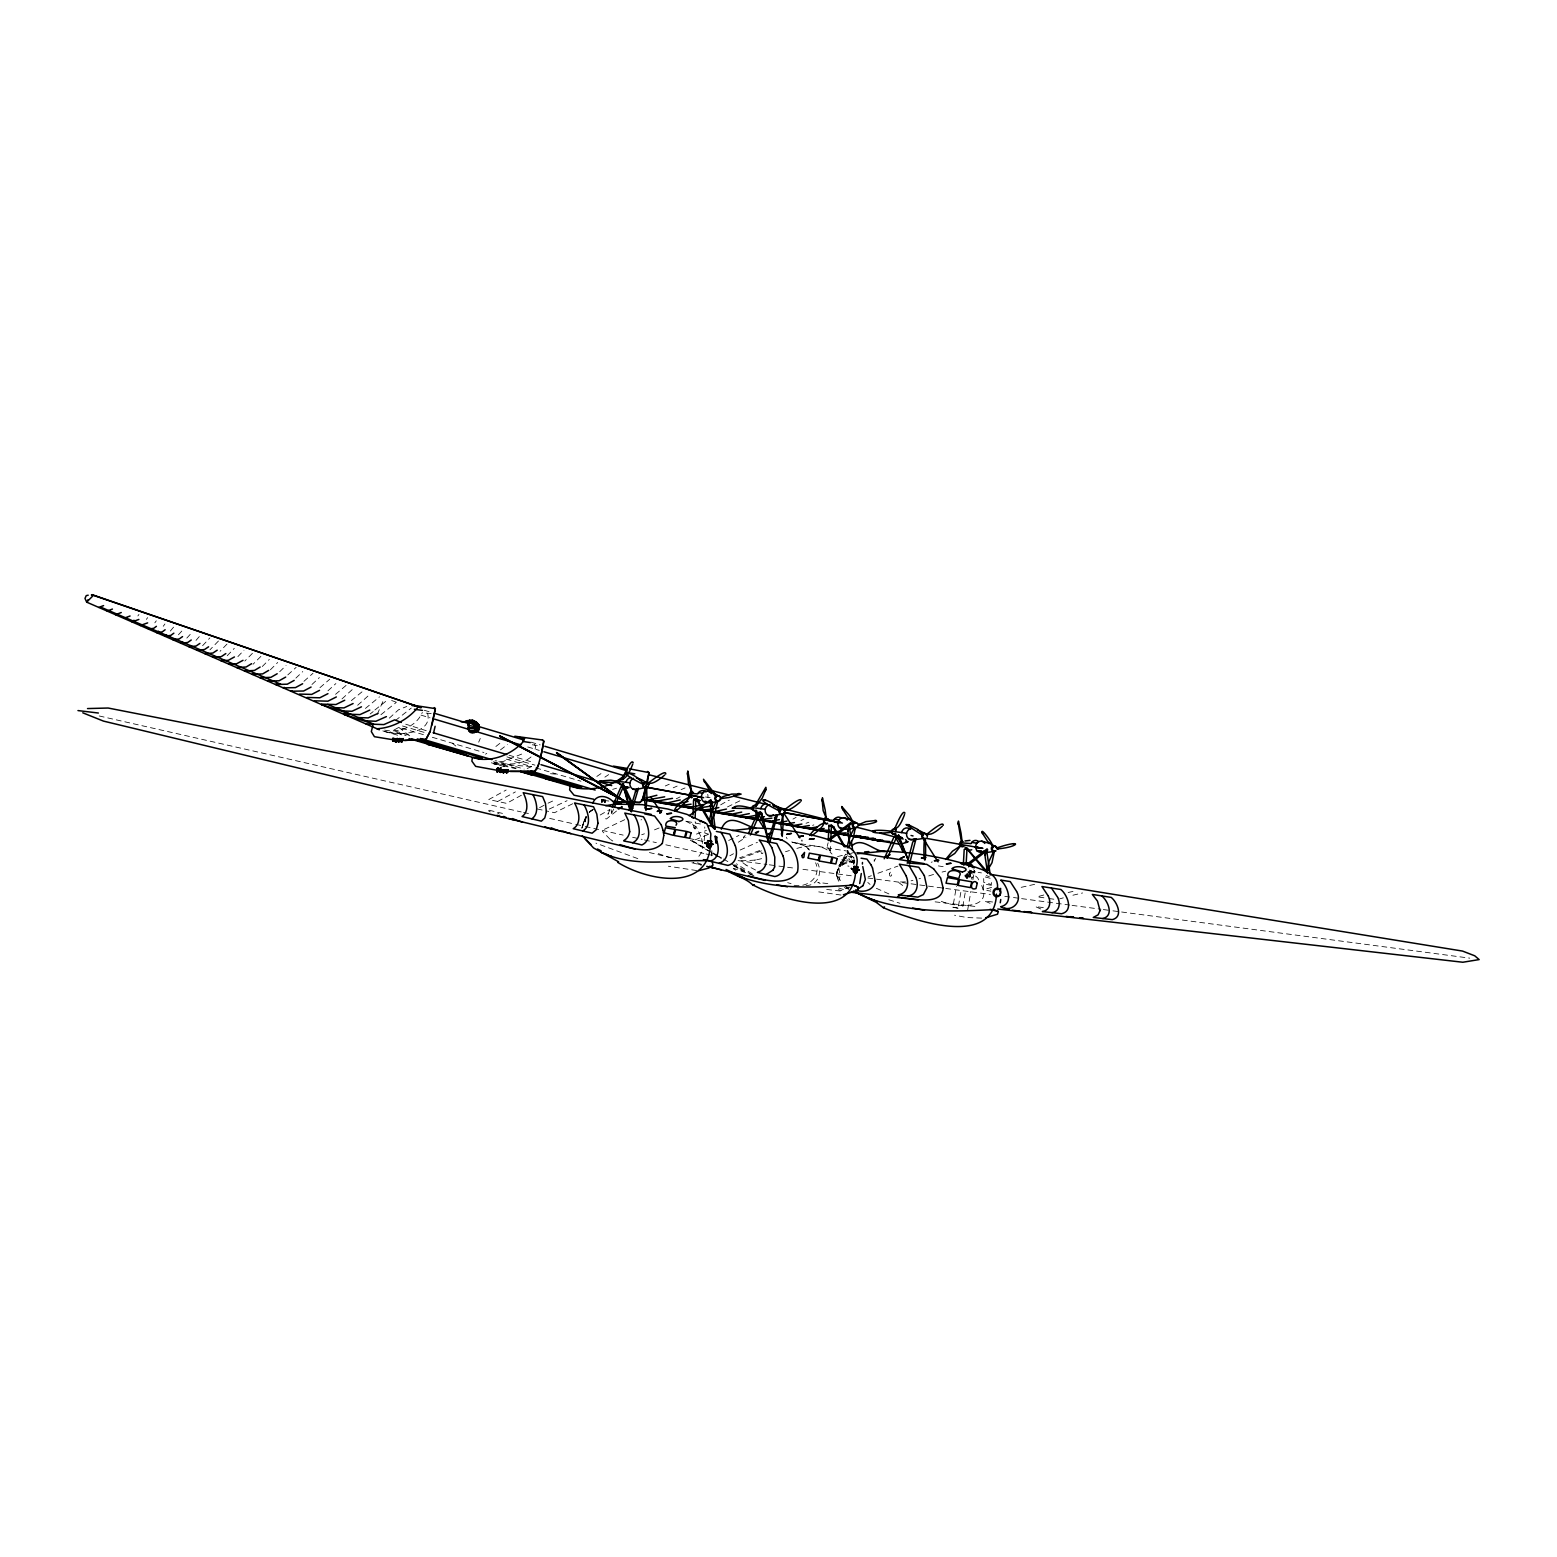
<?xml version="1.0" encoding="UTF-8"?>
<svg xmlns="http://www.w3.org/2000/svg" width="1557" height="1557" viewBox="0 0 1557 1557"><rect width="100%" height="100%" fill="white"/><g stroke="black" fill="none" stroke-linecap="round" stroke-linejoin="round"><path stroke-width="0.75" stroke-dasharray="5 3.75" d="M851.698 859.814L854.404 862.014L851.698 859.814L851.056 854.832M604.894 802.283L605.148 799.87M694.928 828.499C687.727 813.513 697.828 841.247 695.181 821.687M827.915 847.923C833.793 854.17 825.249 849.149 828.168 842.785M830.251 851.484L830.737 844.108M611.045 809.543L611.687 813.182L611.512 809.737M602.287 801.991L602.968 800.006M604.486 801.894L604.894 799.87L604.272 802.108M601.761 800.045L601.566 801.31L602.929 800.259L601.586 801.719L602.929 800.317L608.904 801.038M965.379 875.19C968.084 875.968 963.588 876.435 967.111 875.268C968.804 875.365 972.522 878.109 969.427 872.368C971.432 876.474 969.135 873.808 968.707 873.341A7.649 5.897 -81.2 0 1 968.123 872.348M604.719 802.127L604.894 800.103L604.583 801.427M854.092 864.018L854.365 861.118M853.508 864.31L853.8 861.002L847.008 859.814L846.463 865.731L848.974 866.198M704.153 840.722L704.718 834.688L707.287 835.116M966.586 878.401L967.053 873.788M966.936 878.44L967.656 871.511M535.102 749.131L535.608 746.231L533.35 742.864M837.024 873.458L836.498 875.131L839.204 880.795M601.508 802.03L601.372 799.909C605.498 797.748 605.206 804.093 605.206 800.22M958.08 908.237L952.826 907.186L956.446 886.342M958.47 905.94L961.253 889.864M962.81 906.505L965.651 890.098M967.675 878.382L968.902 871.356M967.675 909.891L970.887 891.363M972.891 879.802L974.507 870.538M711.724 855.863L711.238 852.477M711.821 850.647L712.211 856.545M836.42 874.158L838.951 867.21M838.153 880.153L836.381 874.392M965.068 875.618L969.057 875.793A2.608 1.499 -80.5 0 0 968.843 873.574L967.637 871.686M970.614 873.886L970.517 876.085L969.68 872.134M970.322 871.57L969.777 869.935M971.354 870.694L971.685 870.733M605.342 800.298L605.167 801.972M602.793 801.271L603.201 799.948L602.54 801.68M601.625 799.967L601.43 801.758M875.754 858.374L874.158 861.293L874.392 858.432M855.357 852.983C850.141 850.317 837.724 864.602 843.777 863.512C844.887 852.594 837.043 869.76 836.771 872.64M745.18 835.175L743.643 838.172L743.993 835.272M602.578 800.259C602.092 800.96 602.656 802.322 601.411 799.889L603.221 800.279M603.649 799.831L602.87 801.816M978.691 879.88C977.446 875.248 969.174 873.847 970.283 870.966M582.026 827.993L585.821 816.705M582.474 826.105L584.167 821.162M581.773 828.227L583.836 822.057M583.719 822.446L581.734 828.324M974.41 870.674L974.779 873.049L974.468 870.927M836.362 874.509L841.091 861.702L847.981 850.278M836.751 872.66L839.126 866.646M972.833 876.922L971.218 879.199M377.3 714.254L384.19 698.47M478.68 742.183L480.276 738.446M611.687 813.182L613.75 808.959M586.113 816.822L584.031 821.493L586.249 816.549M585.529 818.145L584.089 821.317L585.627 817.931M384.579 730.116C399.117 733.25 416.283 726.73 422.336 712.425M584.809 821.765L587.223 815.226M838.639 881.243L840.04 876.163L838.659 866.12M602.034 802.186L603.143 800.337M854.053 862.539L843.972 860.359L840.196 866.568L842.765 860.32L846.171 856.914L842.59 860.534M601.839 802.166L602.948 800.376L601.664 802.03M137.872 615.949L138.943 614.451M967.403 877.856C965.418 872.582 968.415 881.223 966.897 875.404M146.358 619.394L147.643 617.642M154.824 622.839L156.303 620.815M163.251 626.264L164.945 623.987M173.547 627.16L170.005 631.441M969.077 877.759C970.167 872.737 970.614 879.997 972.541 876.416M199.277 636.599L194.353 642.321M237.89 656.606L243.962 650.262M262.296 666.513L269.303 659.428M270.373 669.802L277.691 662.484M845.879 857.187L842.493 860.632L846.015 857.051M202.605 645.688L209.884 637.903M279.715 671.69L286.06 665.52M287.811 674.901L296.141 667.369M295.888 678.112L302.759 671.573M178.432 634.769L183.395 629.339M227.244 655.731L234.29 648.354M303.946 681.304L312.976 673.305M845.587 857.44C827.565 880.698 852.574 848.215 842.395 860.729M186.821 638.098L191.92 632.531M311.964 684.477L319.36 677.587M319.964 687.649L329.734 679.241M698.859 856.292L701.74 852.166L702.713 846.132M218.447 641.017L209.961 649.814M327.943 690.821L335.884 683.562M389.308 718.147L398.553 709.778L406.766 706.469M226.972 644.092L220.101 651.274M335.553 694.325L346.413 685.138M341.995 698.918L352.31 689.517M744.227 871.258L731.479 863.843M351.357 700.611L363.015 690.997M357.643 705.263L368.659 695.454M252.429 653.337L244.819 661.044M365.428 708.435L379.519 696.835M260.875 656.392L253.013 664.275M374.906 709.992L387.751 699.755M380.92 714.721L395.965 702.655M395.322 720.58L411.282 708.065M495.885 746.484L501.685 741.949M589.13 812.443L592.03 810.068M370.177 713.962L373.174 711.588M616.494 811.041L606.51 818.943L602.092 818.028M589.461 812.112L592.75 809.562M500.478 749.871L507.446 744.499M589.616 811.976L592.983 809.426M589.928 811.722L593.451 809.115M596.837 776.437L603.143 772.155M531.054 756.936C520.33 766.005 505.908 764.74 493.258 761.801M729.844 855.766L733.483 853.742M604.875 777.157L608.651 774.607M738.368 842.201L745.92 837.218M485.512 754.172L486.796 753.374M720.657 804.872L726.263 801.563M600.185 815.012L609.566 809.601M740.1 850.044L757.461 842.279M423.407 734.651L398.806 727.391L389.114 732.724L397.23 732.977L406.143 735.605M521.653 754.094L502.989 761.548L495.068 760.77M497.715 801.466L515.406 791.91M792.941 819.099L796.094 817.367M543.977 805.319L537.632 808.745M800.921 820.656L803.86 819.079M549.251 809.076L567.059 800.707M849.869 854.793C840.936 846.385 856.545 863.142 847.475 850.589M521.42 795.238L506.57 803.373L488.801 799.539L506.142 790.041M676.205 798.799L680.117 796.892M728.676 840.488L738.933 835.389M548.045 803.178L555.071 799.909M624.727 819.683L602.189 830.348L602.695 831.613M669.257 784.222L665.306 785.974M677.159 786.09L673.208 787.803M849.966 887.12L845.743 888.775M685.041 787.939L681.11 789.613M601.566 800.804L602.929 800.181M659.136 827.974L652.072 830.835M695.298 839.768L709.681 833.832M812.618 825.405L813.844 824.879M527.142 768.516L531.579 766.608L504.838 758.707M739.809 800.862L727.08 807.129M696.407 834.104L706.411 830.406M572.684 803.743L554.526 812.715L545.904 810.827M871.336 875.715L868.183 876.863M761.49 850.842L738.738 859.347M759.68 850.531L739.439 857.907M644.423 833.793L641.698 834.747M806.02 823.283L808.881 822.232M877.914 873.263L897.902 866.101M841.228 865.069L855.241 860.262M841.597 859.97L852.691 856.622M785.487 851.737L789.418 850.531M928.77 875.929L933.889 874.333M991.575 887.393L986.827 888.794L990.777 889.358M612.621 789.38L616.572 788.212M796.873 848.429C808.531 844.848 823.322 844.05 832.022 854.073M1021.197 887.334L1036.047 884.026M837.53 856.584L848.273 853.878M919.039 878.79L920.459 878.401M1043.793 895.003L1037.137 896.832L1044.981 897.941M1059.616 898.876L1063.334 897.844M1072.929 895.217L1082.582 892.959M945.741 871.161L942.063 872.076M761.645 858.666L756.001 859.912M1068.16 892.492L1072.968 891.441M728.131 800.473L729.396 800.162M911.079 880.814L912.947 880.386M910.864 835.155L913.375 835.525M806.039 885.524C817.989 885.68 822.524 872.582 817.678 863.142M754.795 860.126L755.807 859.951M608.047 814.155L609.76 809.893L608.787 810.749A3.678 3.25 -10.6 0 0 608.495 811.216L608.008 814.116M754.775 860.126L740.353 860.904L746.017 865.069M905.434 881.904L897.98 882.002L902.69 885.505M981.65 918.124L966.78 917.521L954.558 915.224M969.155 871.706C968.804 873.555 968.376 872.154 970.069 873.166L969.427 872.368L970.887 875.754L969.894 873.944M794.07 885.271C807.519 888.015 821.843 876.902 815.615 862.773M967.637 871.939L969.972 871.764M531.579 766.608L493.511 763.747L498.006 765.071M696.68 870.558L668.401 866.237M494.231 762.619L518.851 768.808M840.994 895.041L815.751 891.46M550.497 773.712L557.425 774.257M426.209 713.125L431.853 713.593M792.221 842.415L847.417 851.115L849.772 855.124M382.827 730.875C396.724 736.48 435.707 734.593 426.871 711.024M826.67 889.456L843.544 891.383M935.115 901.853L978.477 906.836M532.319 744.81L538.956 745.589M1043.307 907.575L1035.444 906.602L1041.01 909.093M992.607 902.009L984.725 901.036L992.062 904.169M827.799 883.617L817.814 882.391L820.15 883.461M738.057 860.612L766.9 864.485M769.294 864.797L776.515 865.77M778.909 866.101L793.33 868.028M802.945 869.312L853.411 876.066M867.833 878.012L908.685 883.481M911.079 883.812L990.388 894.419M1004.81 896.365L1019.232 898.292M1021.626 898.623L1069.698 905.045M1072.092 905.376L1100.935 909.23M1103.349 909.56L1110.55 910.534M1112.963 910.845L1469.711 958.139M705.574 796.989A203.442 3.309 10 0 0 707.91 797.301L710.109 797.612M680.078 859.055L667.817 856.934L655.205 852.535M1048.893 898.506L1054.77 899.343M853.255 856.973L847.378 856.058L852.983 865.128M938.365 865.906L943.153 866.685M969.486 870.947L981.455 872.893M991.381 885.291L983.615 883.948L983.07 889.748L990.836 891.149M952.826 907.186L957.613 908.023M913.219 836.42L910.767 835.681M974.02 872.231L970.517 871.025M968.941 872.037L974.779 873.049M686.929 821.376L701.234 824.178M791.735 841.909L803.782 845.432L809.368 850.083M965.301 875.521L968.96 876.299M853.956 862.286L847.086 860.904L840.722 866.665L839.787 865.303L840.877 865.711M537.223 808.959L543.724 810.36M689.303 838.464L703.258 841.5M99.22 715.967L521.225 811.937M523.6 812.462L530.703 814.077M549.679 818.398L573.385 823.789M575.759 824.334L582.863 825.95M585.237 826.495L623.17 835.116M632.648 837.277L642.126 839.418M644.501 839.963L656.353 842.668M665.832 844.809L703.783 853.45M706.138 853.976L713.262 855.591M715.636 856.136L722.74 857.751M494.698 763.806L515.951 768.71M489.209 810.263L495.866 811.839M498.065 812.365L502.483 813.396M649.405 852.535L673.033 858.238M691.95 862.773L701.39 865.05A809.484 284.133 -73.5 0 1 693.254 862.383M838.308 889.728L841.889 890.585M601.8 800.181L602.968 800.473M797.165 842.96L804.56 845.568L810.457 850.278M990.174 878.265L983.674 876.552L983.752 882.391L991.459 884.454L991.556 879.666M685.82 821.162L696.232 826.631L701.643 838.328M941.304 901.308C955.706 907.653 994.748 910.125 980.91 883.967M791.053 883.636L787.667 882.663M395.03 731.05L411.184 735.799M498.882 761.665L524.106 769.1M384.462 731.362L400.188 735.974M491.311 762.794L505.441 766.959M426.248 730.7L405.735 724.2M509.003 755.203L534.129 762.638M402.504 725.971L425.703 732.841M506.979 756.877L534.946 765.149M432.301 737.278L483.896 752.518M535.88 767.893L580.956 781.205M708.649 834.182L704.854 833.053L704.737 826.962M424.283 710.264L430.978 712.269M530.995 742.144L540.182 744.908M421.013 715.13L430.004 717.816M527.765 746.951L539.267 750.377M888.794 899.732L899.946 903.274M986.204 875.559L989.337 876.649M637.786 858.627L595.942 843.135M753.86 875.54L733.814 868.358M391.624 700.494L399.682 703.453M888.911 893.913L876.182 888.23M397.23 732.977L403.38 735.507M585.354 821.862L584.595 820.481L585.51 820.87M752.284 875.073L734.69 864.602M752.265 873.886L736.383 863.804M755.515 870.013L746.017 865.069M692.203 840.702L704.932 848.098M713.203 852.983L721.475 857.849M723.557 859.075L729.746 862.734M692.593 841.15L705.01 848.468M707.073 849.674L713.281 853.333M715.344 854.559L721.553 858.218M733.95 865.536L744.304 871.628M690.257 840.177L721.28 858.471M733.347 865.692L744.012 871.901M932.273 861.916L931.203 862.286M497.267 812.812L499.213 814.039M845.237 886.205L848.565 888.307M488.392 810.73L490.299 811.917M733.25 868.611L735.741 870.207M610.616 839.612L612.796 841.014M801.271 840.819L802.283 841.091L801.894 839.904M846.191 886.984L848.974 888.989M609.955 839.145L602.715 831.672M398.806 727.391L410.055 736.15M452.289 743.176L455.812 746.037M870.052 884.434L867.794 882.449M601.508 799.695L602.501 800.59M968.804 876.766L970.731 875.871M969.972 872.251L968.902 872.679M969.914 874.041L970.4 875.053L970.536 873.983M973.65 869.838L975.227 871.764M786.266 837.179L787.122 838.795M840.41 880.561L836.829 874.606M964.834 875.988L967.014 875.812L966.819 873.827M601.489 799.773L602.248 801.115M965.223 874.781L965.593 875.774M965.885 877.506L965.068 875.871M601.45 799.85L601.995 801.544M701.682 838.503L702.596 844.322M605.342 802.108L605.07 800.026L605.089 802.283M854.404 862.014L853.761 857.323L854.248 862.111M701.448 864.33A818.262 289.505 -73.4 0 1 697.497 862.773M641.503 819.488A2.258 0.993 -85.6 0 1 640.997 819.936M707.695 794.323A5.78 5.411 -82.5 0 1 707.91 797.301M848.682 889.164A790.002 322.124 -72.4 0 1 844.244 887.548M843.427 889.514A800.804 323.428 -72.4 0 1 838.775 887.996M762.949 852.866A2.199 1.07 -83.6 0 1 762.152 853.664L761.607 853.508A2.199 1.07 -83.6 0 1 761.139 852.302M889.553 873.73L889.514 874.294A2.16 1.148 -83.8 0 0 890.059 876.027L890.643 876.202A2.16 1.148 -83.8 0 0 891.674 874.937L891.577 872.523A2.16 1.148 -85.1 0 0 890.409 872.056L889.553 873.711M969.291 876.357L970.556 876.221L969.291 876.357"/><path stroke-width="1.5" d="M396.179 738.894L395.984 741.774L397.56 738.602M402.154 740.081C403.146 735.391 397.444 747.049 403.282 738.563M403.107 739.011L401.687 742.047L401.862 738.855M476.111 724.024C464.726 717.874 481.969 723.149 476.111 724.102C463.752 712.444 493.121 732.14 470.642 732.413L468.151 729.182M958.178 824.256L958.431 821.045L961.039 833.151L962.09 841.578L961.039 841.792L961.915 840.43M393.649 738.524L393.649 741.074L394.991 738.952L393.142 741.132L392.967 738.407L393.96 739.439M394.213 740.509C396.218 736.111 391.839 745.9 393.104 738.115M395.439 739.166L395.42 741.619L395.459 739.069L396.84 738.894L395.4 741.638L395.595 738.777M399.818 738.466L398.242 741.949L398.417 738.797M400.402 738.602L398.806 741.794L399.001 738.894M392.909 740.957L392.928 738.582L392.753 740.12M822.154 801.018L822.446 797.768L825.191 810.068L826.261 818.632L825.191 818.826L826.105 817.464M599.737 781.069L610.792 780.193L617.818 781.419L617.623 782.607L618.888 781.38L618.888 782.607L597.966 782.062L601.158 780.816M687.474 774.335L687.785 770.987L691.853 792.377L690.549 791.384M721.572 797.301L721.592 798.313L723.032 796.6L731.712 794.089L741.151 794.109L728.734 797.554L720.521 798.624L720.346 797.398L721.553 798.41M733.911 807.227C739.497 803.334 753.588 809.893 751.116 807.48L752.226 808.667L732.179 808.2L735.274 806.993M398.222 741.638C400.538 736.266 396.393 743.467 399.487 739.517M890.526 832.294L890.526 831.127C864.816 827.896 868.047 835.331 891.597 832.275L890.662 831.535M478.739 724.9L474.379 721.708L478.583 725.387L478.447 728.365L474.632 732.471L470.642 732.413L468.696 730.953L468.015 721.65M498.415 770.696L498.999 768.963L497.715 771.61L497.111 769.275L497.559 771.902L499.038 769.197L496.975 771.493L496.994 769.139L498.551 768.263L497.267 768.341L496.819 771.727L499.116 768.38M500.984 770.793C499.486 773.887 497.481 767.114 508.127 771.26C502.424 769.489 491.331 769.937 501.821 770.501C501.315 772.603 499.447 772.875 500.303 770.209M506.979 769.761L506.94 772.934L508.419 770.209L506.375 772.817L506.414 769.625M504.585 769.975L503.067 772.428L503.145 769.839M498.026 767.951C500.673 769.567 494.815 772.389 497.87 768.126M862.481 862.481L862.383 864.057M693.021 814.953L693.546 800.726L695.084 799.228M874.878 820.481C883.325 822.115 858.179 826.125 859.055 824.685M695.162 817.25L695.843 798.975M828.266 840.41L828.927 826.086L831.496 824.782L830.698 841.773M473.931 727.839C460.327 727.353 476.053 730.778 473.912 726.341L468.462 725.523L469.708 731.012L471.966 732.491L478.349 729.163M477.318 722.915L475.099 721.416L477.357 725.737L475.936 724.063L474.068 727.859L474.71 729.201L477.96 727.547L477.259 729.961L476.208 728.034L474.496 729.24M478.33 728.404L478.349 725.387L478.018 726.457M478.661 725.134L479.167 727.722M986.009 871.803L966.858 848.721M397.502 738.466L396.801 740.801M963.433 862.928L964.192 849.577L966.741 848.448M966.118 864.31L967.053 848.059M392.812 740.821C393.065 735.916 393.454 743.701 394.33 738.485M398.105 741.502L398.222 739.341L398.826 741.113M400.986 741.463L401.103 739.205L401.94 740.626M478.291 728.793L478.661 724.959L477.493 724.18L476.111 724.2L476.228 728.034M496.975 771.493L496.975 769.275L497.17 771.474M499.719 772.116L499.914 770.131M503.067 772.428L503.067 770.19L503.261 772.408M854.501 828.733L854.268 827.312L855.318 827.74L853.314 837.958L848.39 847.787M508.088 770.832C504.721 771.844 508.575 772.486 508.38 770.579M508.361 770.326L507.796 771.727M717.466 802.147C711.491 831.633 703.939 824.685 716.707 800.532L717.466 802.147L716.317 801.719M91.376 594.969L92.7 596.059L86.686 602.15L379.324 729.785M504.76 771.085C505.772 766.647 502.444 777.254 503.709 769.664M506.667 772.233L508.03 770.637L506.687 771.279M498.182 771.143L498.941 769.353M501.763 769.975C496.586 773.362 503.865 771.435 500.4 772.428M501.043 771.922L501.899 769.742L501.296 771.474M500.809 772.233L501.86 770.014L500.186 771.98M502.93 772.272L502.95 770.228M506.083 771.649L506.414 769.917L507.679 770.423L506.336 772.525L506.414 769.937L507.485 771.026M499.641 771.844C500.517 764.215 498.61 777.138 501.354 769.839M907.945 824.49L917.423 829.219L923.34 834.416L922.795 835.486L905.979 824.548L909.23 824.976M715.519 840.177L715.227 836.498M392.753 740.529L392.987 738.758M395.244 741.19L395.575 739.069L396.665 739.517M398.047 741.21C397.911 736.753 398.748 745.628 400.11 739.828M400.928 741.171L401.103 739.361L401.706 741.074M981.825 832.275L987.663 841.461L993.794 846.502L992.957 847.261C994.086 844.653 979.139 824.899 982.506 833.52M1000.664 888.366L1000.373 891.227M996.752 847.748L997.979 848.721L997.959 847.572C1023.825 838.853 1019.057 847.242 996.908 848.935M858.822 824.607L865.926 821.59L876.163 820.461M630.118 809.659L635.548 791.384L637.669 788.582M393.376 739.75L394.914 738.816L393.298 740.276L393.026 738.699M396.568 741.268L397.463 739.341L396.704 741.19M398.047 740.801L399.176 738.602M400.928 740.762L401.103 739.303L401.472 741.404M400.986 740.237L401.103 739.4M496.761 771.046L496.975 769.275L496.741 770.637M502.853 771.961L503.3 769.956L504.41 770.345M506.122 772.058C506.434 768.671 506.55 773.187 506.142 771.124M570.057 786.499L569.628 789.847L574.046 795.218L593.704 799.228M502.872 771.046C502.989 776.69 505.85 767.484 504.526 771.63M861.293 873.535L859.736 883.539M497.072 768.633L496.702 771.493M963.588 865.069L963.919 863.843A2.199 1.966 -81.5 0 1 966.955 863.395M1000.742 899.518L1000.275 902.749M857.596 870.071L857.946 867.054L856.467 866.801M472.355 757.753L471.868 761.139L475.644 766.355L496.644 770.19M779.317 810.029C769.45 797.087 747.418 795.238 780.057 811.275L780.621 810.204L779.376 810.263M711.238 844.4L711.627 841.325L710.011 841.052M857.401 870.791L855.474 873.399C850.978 923.087 778.422 898.564 752.42 884.648C745.589 878.226 735.605 875.89 727.722 871.044M710.868 846.833L711.062 845.12L708.96 847.767L706.683 846.113L706.975 844.419L708.96 847.767L710.868 846.833L708.902 847.767L706.742 846.113M396.334 741.599L396.354 738.621L396.451 741.638M997.181 889.67L997.395 888.191A9.634 4.554 -80.2 0 0 997.512 886.965A11.133 5.255 -80.2 0 0 997.55 885.777L997.512 884.785A3.231 1.538 -80.2 0 0 997.414 884.162C995.993 873.652 984.588 870.558 976.161 867.405C944.262 856.934 910.826 851.465 877.292 850.92M996.48 894.107C994.222 949.478 911.915 919.817 883.344 907.673L876.124 902.282L853.567 891.324M612.193 807.071L620.912 787.083L623.793 786.129M499.622 771.416L499.855 769.995L500.751 771.318M875.131 880.814C874.528 890.117 863.22 893.329 855.63 889.923M502.833 771.552L503.067 770.131L503.592 772.311M922.367 834.027L922.153 834.494M853.489 870.091L853.275 871.764L855.474 873.399L857.226 872.465M853.664 869.37L854.112 866.393L856.545 866.821M707.15 843.68L707.618 840.624L710.07 841.052M696.271 799.286L712.347 826.981L714.78 829.025L713.631 827.623M503.417 771.182L505.13 770.423M508.224 770.248L507.543 772.155M767.562 842.356L776.398 814.661M645.532 789.029L644.501 800.123L645.96 810.496L646.914 796.834L646.622 787.706L645.415 787.745L646.622 788.971M750.999 808.667L751.116 807.48M397.016 740.276L397.366 739.303L395.965 739.828M398.105 740.276L398.261 739.166M401.55 740.373L402.037 738.563L402.913 739.458L401.667 739.809M499.661 770.89L499.855 769.917L500.498 771.766M643.041 783.327C634.03 771.007 608.281 767.076 643.625 784.553L644.209 783.424L642.905 783.502M477.298 729.416L477.493 728.131L475.527 731.381L521.031 744.947M477.551 728.151C477.882 730.272 476.5 729.766 477.746 727.975C479.926 730.914 472.121 734.593 475.839 730.058L469.786 730.895M498.629 768.399L497.5 771.377M842.22 808.472L847.358 816.685L853.333 822.758L849.791 815.868L841.792 806.526L842.921 809.737M853.236 822.816L854.696 822.972L853.8 823.75L853.995 822.038M508.127 771.26L534.538 771.435L538.177 765.752L542.07 751.116L543.821 741.113L542.478 740.003L514.822 736.227M540.688 757.325L543.763 741.093L542.478 740.003M393.473 738.913L393.24 741.113M395.4 739.458L395.42 741.93L396.996 738.466M907.244 863.279L912.733 842.065L916.022 838.736L914.251 841.325M433.605 732.822L435.123 726.282M402.776 740.295L392.403 739.166L404.703 740.412L425.995 739.439L430.16 731.401L435.396 708.63L414.162 705.399M617.74 782.529L617.759 781.497M431.99 725.017L435.337 708.61L434.267 707.579M849.616 827.292L847.845 831.282L849.46 843.057M697.264 800.823L697.127 799.325M957.263 884.648L946.014 883.228L947.279 878.304M958.217 885.116L959.599 879.705L971.782 881.807L970.322 887.587L958.139 885.408M808.083 858.102L818.301 860.223M819.177 860.651L820.597 855.163L831.963 857.109L830.465 863.006L819.099 860.963M674.259 835.175L675.719 829.57L686.209 831.36L684.652 837.374L674.181 835.486M664.158 832.781L673.305 835.331L673.986 832.684M957.38 884.22L958.236 880.873M818.398 859.756L818.807 858.199M958.333 880.503L958.587 879.51L947.473 877.564M808.161 857.771L809.368 853.158L819.663 854.968L818.924 857.771M909.697 863.162L916.022 838.736M675.31 827.701L665.909 826.164C664.197 817.931 680.039 820.052 676.03 825.229M497.617 770.987L498.454 768.847M497.442 769.683L498.843 769.567M501.607 770.345L500.303 770.462M504.565 769.761L504.196 770.949M664.255 832.45L665.481 827.76L674.862 829.394L674.103 832.255M400.227 739.05L399.624 740.821M904.967 813.124C903.079 808.57 896.384 824.938 894.886 828.324C899.712 829.278 904.889 813.455 904.539 814.447M959.384 876.474L958.801 878.673L947.863 876.046C946.247 867.385 963.491 870.344 959.676 875.521M765.557 790.586L765.83 787.297L755.106 805.67M478.933 726.457L477.318 725.698L475.878 729.961M638.642 788.504L635.509 791.832M769.703 842.532L777.157 815.907M633.212 762.735C631.5 757.734 623.968 775.191 622.469 778.519C627.471 779.59 633.096 762.988 632.745 764.098M393.843 740.918L394.914 738.602M402.543 739.108L401.57 741.482M507.874 770.073C507.465 774.646 505.383 768.399 507.251 771.552M631.617 811.1L638.506 788.27M774.646 866.899L774.783 857.051L771.824 847.65M966.313 863.804L968.551 864.466A3.25 2.472 58.7 0 1 972.444 865.595L972.638 867.483M372.94 725.037L371.325 731.595L374.42 736.695L392.714 739.692M394.155 738.855L393.726 740.003M430.16 731.401L425.917 739.419L404.703 740.412M715.792 795.588L717.135 796.094L716.22 796.873L708.474 788.387L703.472 779.24L716.064 795.51M797.456 872.037C800.57 857.498 790.392 837.569 773.44 839.048M498.688 769.45L497.598 769.08M500.147 771.571L501.802 769.995M895.158 834.747L895.275 833.384M538.897 763.611L537.301 768.049M766.005 789.224L762.268 798.099L756.06 806.254M993.969 852.263L993.385 850.784L994.398 851.192L992.004 862.695L986.904 871.375L988.89 861.585L993.366 852.107M709.252 846.113L713.009 844.166L709.486 844.614L704.757 842.726L709.252 846.113L707.695 840.644M477.318 725.698L470.156 722.798L469.474 720.249L472.433 721.455M774.627 866.938L773.07 870.071M476.208 724.297L477.357 724.258L476.792 725.543M394.914 738.855L394.291 740.139C396.179 736.714 391.255 744.246 394.777 739.283M855.727 871.764L859.211 869.838L855.98 870.285L851.309 868.456L855.727 871.764L854.19 866.393M964.659 864.699L967.131 862.87L968.571 863.882L967.442 863.999L987.157 848.818M884.201 858.783L894.029 836.81L897.357 835.545L887.198 858.316M503.709 771.922L504.916 770.209M504.273 772.058L504.877 770.676L503.631 772.564M614.47 806.857L623.773 785.74M500.614 768.126L499.992 769.508L500.439 768.224M748.43 833.657L757.578 813.046L759.777 811.937M750.338 835.039L760.595 811.917M848.76 827.351L847.845 831.282M623.131 787.725L622.722 784.008L629.923 810.38L631.422 811.664L629.904 809.854M475.994 729.902L476.578 728.559L477.123 729.883M797.456 872.056C786.869 887.373 763.183 879.51 748.411 875.91M997.998 847.67L997.979 848.721M902.126 849.927C907.4 855.124 896.949 833.929 894.341 833.988M402.27 741.249L402.952 739.847L401.472 740.937M504.04 772.389L504.838 770.734L503.806 772.564M507.31 772.486L508.088 770.851M497.929 771.455L498.707 769.781L497.715 771.63M755.067 810.418L756.585 810.827L755.612 811.45C755.145 815.557 768.963 837.004 763.455 823.575M475.741 727.586L474.204 727.917L475.917 727.469L474.71 729.201L474.223 727.898L476.189 726.146M779.064 810.594L779.629 809.601M402.037 741.58L402.913 739.906L401.492 741.346M642.593 783.833L643.177 782.821M894.925 828.285L895.314 829.881L894.827 828.266L895.82 828.811M907.945 861.585L909.813 863.746L898 835.798M621.885 779.532L623.578 779.084L622.625 778.558M479.225 726.438L478.486 729.182L479.108 727.878M500.575 772.428L501.588 770.618M500.069 769.43L501.082 767.64M992.899 845.899L992.782 846.035A2.666 2.394 -82.2 0 0 991.731 849.966A2.666 2.394 -82.2 0 0 995.157 850.764M898.642 837.335L898.642 834.669M88.048 599.737L86.686 602.15L84.993 598.433L86.219 595.63L88.204 595.202M401.823 741.774L402.893 739.925L401.667 741.774M393.629 741.113L394.7 739.283M397.191 739.964C394.018 744.694 399.39 737.882 395.867 740.431M988.325 870.071L989.045 868.825M849.032 846.872L849.772 845.607M711.257 820.539L712.016 819.254M978.75 841.656A5.566 5.002 -82.2 0 0 971.685 842.434L970.965 843.66A190.188 24.114 22.7 0 0 960.611 843.038M841.695 818.437A5.664 5.177 -82.2 0 0 834.377 819.196L833.637 820.461A191.2 22.129 23.2 0 0 824.626 820.072A2.627 2.413 -82.2 0 0 827.604 823.634M706.119 791.89A5.78 5.411 -82.5 0 0 698.49 792.649L697.711 793.934A194.43 20.436 23.6 0 0 690.043 793.836M471.927 732.432C483.39 726.321 465.524 733.989 474.729 732.413M689.459 797.69C666.085 824.626 673.344 803.159 690.238 796.912L688.719 796.834M855.98 870.285L858.024 867.074M497.539 771.63L498.688 769.839L497.345 770.267M862.967 885.661L865.361 879.51L862.792 866.607M623.754 785.468L622.528 785.487L622.878 783.794L621.866 784.417L622.975 786.966M709.486 844.614L711.705 841.344M721.339 829.239C728.579 811.041 744.48 826.066 756.196 828.46M662.289 843.446C651.527 854.384 632.823 848.876 620.056 844.595M662.348 843.369L663.807 835.506M809.582 835.428C822.213 818.846 832.139 820.636 811.664 835.837M475.138 728.773L475.917 727.644M950.86 863.298L946.267 863.901L950.879 863.279M767.776 839.924L761.237 814.214M395.867 741.657L397.132 739.945M398.689 741.677L399.974 739.945M592.672 803.276C596.448 793.739 606.86 795.335 612.971 801.524M477.863 726.068L478.544 724.959M477.182 722.798L472.16 720.171L465.932 720.833M476.714 730.953L477.707 729.708L475.761 731.44M618.187 808.862L622.236 806.837L619.044 808.842M968.863 863.707L966.391 863.687M897.455 835.7L893.913 837.043M777.332 815.07L774.393 817.989M773.031 870.11L766.141 874.489M395.809 741.366L397.132 739.906L395.789 740.957M398.631 741.385L399.954 739.906L398.689 740.431M992.724 846.093L992.782 846.035A2.666 2.394 -82.2 0 1 996.091 847.67M712.989 826.728L710.362 805.942L712.036 802.205L710.751 800.804M943.289 825.268C943.561 820.442 930.366 831.457 927.466 833.754C931.689 836.79 942.666 825.716 942.335 826.222M801.291 800.94C801.894 795.899 787.764 807.324 784.923 809.523C788.796 812.773 801.018 801.193 800.279 801.913M665.754 774.004C666.454 768.866 651.682 780.524 648.724 782.762C652.733 786.051 665.462 774.277 664.703 774.997M862.948 885.68L857.498 889.358M556.744 752.537L619.647 798.605L632.609 805.786M556.53 752.732L620.211 798.469L499.816 736.422M103.579 605.595L98.811 607.444M625.661 774.277C613.01 786.304 594.443 790.781 577.433 788.153L578.27 787.667M661.083 812.423L659.701 812.851L661.083 812.423L650.923 797.048M895.45 834.708L895.645 837.141M112.435 609.059L107.18 611.084M536.893 769.1L534.46 771.416L510.346 771.455M121.251 612.524L115.51 614.723M959.443 846.191L959.91 845.062L960.572 845.957L954.752 853.45L945.644 859.445L952.495 851.192L959.56 846.502M130.068 615.988L123.801 618.343M823.264 822.991L824.023 822.154L823.848 823.75M138.865 619.433L132.053 621.944L133.999 620.25M477.707 725.893L477.493 724.18L476.812 725.757L476.267 724.764M147.643 622.878L140.286 625.525M156.401 626.323L153.754 628.308L148.499 629.106M984.919 855.085L986.807 851.523L984.861 854.754L987.605 873.419M165.139 629.748L162.278 631.87L156.654 632.667L158.503 631.188M398.611 740.957L399.954 739.847M851.971 845.782C862.52 835.953 874.119 852.185 885.505 851.601M173.859 633.174L170.764 635.412L164.789 636.21L166.599 634.808M182.558 636.599L179.23 638.954L172.905 639.752M497.286 770.793L498.649 769.703M506.628 771.805L508.03 770.715M191.258 640.005L187.677 642.496L180.982 643.275L182.694 641.99M969.661 863.96L987.78 849.908M503.086 770.228L503.475 772.214M199.919 643.411L196.104 646.019L189.02 646.778L190.694 645.552M828.441 839.495L850.959 822.427M829.102 840.605L851.621 823.517M208.58 646.797L204.512 649.541L197.038 650.281M689.167 815.732L710.907 799.636M479.245 758.512L478.524 759.038C494.756 761.023 511.455 754.094 522.646 742.358L523.814 738.329L519.571 737.454M217.221 650.184L212.881 653.045L205.018 653.765L206.594 652.655M225.823 653.57L222.067 656.12A82.949 13.896 -73.1 0 1 219.07 656.684L212.978 657.229L214.496 656.178M695.726 799.422L693.546 800.726M531.832 818.787C539.481 813.786 536.737 801.563 532.942 794.654M234.426 656.957L228.334 660.324L220.899 660.693L222.379 659.701M883.344 907.673L884.493 906.894M243.028 660.324L236.547 663.807L228.801 664.138L230.222 663.204M927.544 833.676L927.155 835.35L927.427 833.676L928.108 834.708M753.082 885.446L754.269 884.668M251.592 663.691L246.181 666.98L236.664 667.564M803.178 836.012L798.605 836.673L803.217 835.992M785.273 809.815L784.008 810.088L784.592 811.139L785.176 809.971M260.136 667.038L254.453 670.444L244.507 670.989L245.811 670.172M582.318 835.798L593.548 847.962L618.596 861.8M770.345 833.715C773.148 830.737 763.027 836.946 769.859 834.007M648.782 782.684L648.354 784.417C650.554 782.937 648.004 782.684 649.386 783.774M268.68 670.386L262.705 673.889L252.312 674.395L253.557 673.617M472.16 720.171L472.433 721.319C469.591 726.632 469.163 716.512 470.117 722.759L468.754 725.406M476.033 724.375L475.021 725.017L476.189 725.971M629.807 809.115L628.717 810.263L629.787 810.088M947.435 858.958L948.583 858.238M277.185 673.733L270.918 677.334L260.097 677.782L261.284 677.061M622.43 785.468L623.442 784.845M285.69 677.081L279.131 680.759L267.843 681.168L268.972 680.506M676.049 810.321L677.276 809.562M756.877 832.703C751.058 834.435 763.222 828.927 756.468 832.917M294.176 680.409L287.305 684.185L275.57 684.535L276.621 683.912M631.344 809.29L632.92 808.18L631.247 808.414M887.724 855.513L886.458 856.837L889.806 854.754M302.642 683.737L295.48 687.61L283.257 687.883L284.25 687.318M474.184 727.703L475.741 726.788L474.788 724.803M311.089 687.046L303.615 691.016L290.925 691.23L291.84 690.724M319.535 690.354L311.731 694.403L299.411 694.091M327.943 693.663L319.827 697.789L306.943 697.458M711.432 860.71C718.906 857.79 719.1 848.604 717.213 842.065M336.351 696.952L327.904 701.175L314.456 700.806M691.561 791.17L688.544 784.222L687.435 772.875M344.739 700.241L335.962 704.543L321.929 704.153M353.108 703.53L344 707.91L335.397 707.695M361.458 706.82L352.018 711.257L343.085 711.004M623.462 786.382L620.873 787.355M369.788 710.089L359.998 714.605L344.194 714.079M908.12 841.617L905.395 841.967M378.098 713.359L368.153 717.894L358.421 717.582M500.206 771.046L501.529 770.404M386.408 716.609L375.918 721.261L366.051 720.852M961.214 840.605L958.139 822.855M582.707 830.951C592.03 825.735 588.274 812.229 584.07 804.911M366.051 723.986L383.859 724.589L394.7 719.859L401.317 722.467M830.29 825.677L828.927 826.222M461.086 721.806L467.625 721.514L468.599 725.873M632.609 842.785C643.372 837.763 638.934 822.544 634.108 814.934M888.249 855.26L889.787 854.754M476.092 731.537L470.642 732.413M822.115 799.597L823.166 810.691L825.988 817.444L825.015 817.659M859.211 869.838L856.039 871.064L851.368 868.456M719.081 863.318C732.471 858.744 727.002 840.546 720.833 832.333M713.009 844.166L709.525 845.393L704.815 842.746M474.496 721.884L478.661 725.134M478.583 725.465L479.284 726.302L477.279 722.896M758.045 813.241L759.038 812.949M478.038 726.652L479.284 726.282M908.101 895.995C917.326 894.808 918.922 884.376 915.788 877.311M732.432 830.504L754.639 828.129M656.879 795.257L645.98 798.04M664.703 796.814L647.809 799.87M672.488 798.352L655.945 801.31M680.253 799.909L667.914 802.828L641.737 799.461M688.019 801.446L675.933 804.249L654.427 801.894L655.458 801.641M703.453 804.502L694.733 806.565M711.14 806.039L696.427 808.433M646.992 800.22L644.676 799.831M714.605 808.608L718.809 807.558M726.457 809.076L715.733 811.372M663.885 803.062L662.757 803.334L676.847 804.794M734.087 810.594L723.655 812.793L717.641 812.014M857.343 853.761L883.773 851.231M1051.929 912.655C1059.5 911.721 1060.667 903.157 1057.748 897.533M672.332 804.482L671.067 804.774L692.612 807.013M741.696 812.112L731.556 814.194L714.663 812.209M749.287 813.61L739.439 815.615L720.813 813.435M693.897 808.745L679.377 806.215L680.779 805.903M756.858 815.128L747.302 817.016L729.085 814.875L731.265 814.389M689.206 807.305L687.688 807.674L704.484 809.854L712.619 809.017M712.542 811.995L695.979 809.115L697.633 808.725M761.12 817.386L764.409 816.627M1102.784 918.552C1114.403 915.788 1107.942 900.841 1101.753 895.917M771.941 818.126L760.497 819.722M87.523 708.571L108.134 708.026L651.215 814.369M779.454 819.605L770.832 821.22L764.584 820.403M786.947 821.103L780.154 822.466A76.682 29.544 -72.7 0 1 774.257 822.038M985.717 917.774L997.57 914.173L998.232 911.468L994.164 909.658M794.44 822.583L786.421 824.003L770.326 822.038L773.226 821.454M801.894 824.062L794.206 825.405L778.558 823.478L781.595 822.855M691.113 804.171L680.273 805.592M739.672 815.81L737.356 816.296L756.449 818.281M809.329 825.541L801.972 826.786L786.772 824.899M816.744 827.02L809.718 828.168L794.985 826.319M748.061 817.211L745.608 817.736L758.142 819.196M924.8 839.768L925.539 838.503L924.43 838.542C922.523 860.457 926.512 872.835 925.403 839.69L925.403 839.69M756.449 818.632L753.841 819.177L759.68 819.78M824.14 828.48L817.444 829.57M838.873 831.419L830.348 831.983M846.21 832.878L835.934 833.443L840.06 832.703M782.762 815.576L781.77 814.389L782.723 815.615L780.913 824.918L782.237 836.557L783.152 823.244L782.801 815.576L781.789 815.615M860.846 835.778L854.229 836.206M868.125 837.218L852.282 836.284L856.739 835.506M901.542 843.855L907.556 842.142L905.571 839.573M875.404 838.659L860.437 837.705L865.05 836.907M815.031 828.48L811.392 829.18L816.16 829.706M882.644 840.099L868.592 839.126L873.38 838.289M889.884 841.539L876.727 840.546L880.036 839.982M823.381 829.881L819.585 830.601L827.974 831.672M858.861 824.042L859.016 825.249L857.751 824.237A2.666 2.433 -82.2 0 0 857.226 823.186M848.409 834.104L844.108 834.863L850.005 835.622L818.009 829.959L829.725 830.329M873.964 830.932L875.287 830.698M698.723 870.674L708.727 868.086L713.009 865.089L712.211 862.014L707.17 859.989M376.989 728.754C392.52 727.859 407.525 719.743 417.393 707.987L417.159 706.294L412.099 705.593M605.692 805.65L614.353 804.229M967.792 863.629L966.099 863.201M965.009 840.975L970.011 840.371M393.473 739.166L394.661 739.011M843.388 894.75L858.257 890.137L858.218 887.256L855.649 885.991M503.514 770.598L504.779 770.462M506.784 770.696L508.049 770.559M911.39 863.24L926.824 864.349L933.636 868.864M619.199 768.01L627.101 769.236M864.602 851.913L868.825 851.582M571.477 786.402L581.578 787.297L546.079 778.928L551.703 778.5L520.486 771.396L578.095 788.348M967.539 863.707L968.941 863.843L968.668 866.821M977.173 847.203L976.005 847.28L977.076 847.728M784.631 812.754L835.914 821.785M644.617 813.863L654.602 816.043L661.161 824.704M644.189 786.927L698.898 796.736M1013.354 843.991L1014.58 843.972M615.365 804.191L620.503 804.132M738.193 793.603L739.536 793.603M469.202 721.163L471.849 721.163M615.307 804.093L642.263 804.658L667.797 809.017L686.968 814.369L706.839 823.789L710.751 833.423A3.367 1.226 -80 0 1 710.809 834.065L710.79 835.097A11.6 4.204 -80.1 0 1 710.693 836.343A10.043 3.659 -80.1 0 1 710.556 837.588C713.398 892.764 649.814 882.196 617.72 862.364M748.761 827.954C781.03 827.974 813.571 833.073 843.641 844.984C850.297 847.066 856.467 851.971 857.09 859.328A3.289 1.382 -80.1 0 1 857.167 859.97L857.167 860.963A11.366 4.749 -80.1 0 1 857.109 862.189A9.848 4.126 -80.1 0 1 856.992 863.415L855.416 873.38L853.547 870.11M993.522 909.541C951.463 912.052 908.84 912.577 868.339 898.175L877.292 901.678L853.139 891.363M848.234 835.058L831.574 832.45M419.65 707.579L421.324 707.676M850.005 885.038L852.788 885.193M703.375 859.659L706.411 859.853M473.309 757.5L482.359 758.064L417.276 738.894M852.983 885.213C814.194 887.471 774.685 890.156 737.376 875.715L746.776 879.335M990.038 909.327L998.232 911.468M529.711 772.097L534.343 772.467M546.079 778.928L553.007 779.473M478.096 727.489L479.225 727.839M967.306 863.376L966.138 863.571M679.377 806.215L693.196 807.674M695.979 809.115L712.522 811.275M704.27 810.555L712.892 811.431L704.737 809.99M763.962 820.811L772.544 821.824M698.49 792.649L702.674 793.194M803.178 827.76L814.389 829.141M520.719 738.115L524.631 738.563M851.776 891.733L857.712 892.414M1012.303 910.222L1020.088 911.117M1023.981 911.565L1031.766 912.46L1028.476 911.721M1066.02 916.392L1073.766 917.287L1070.574 916.586M1079.565 917.949L1083.438 918.396L1080.286 917.715M850.764 892.219L918.241 899.927M997.765 909.035L1462.84 962.245L1479.15 959.579L1474.751 955.803L1462.529 951.074L991.03 874.45M834.377 819.196L839.067 819.858M77.967 710.576L98.383 713.028M971.685 842.434L976.881 843.174M652.247 800.434L647.342 799.909L655.575 801.349M619.297 781.595A196.007 3.056 9.9 0 1 626.031 782.315L629.943 782.821M647.478 771.474L648.958 772.622L647.44 782.509L642.36 800.24L639.752 802.478L612.913 801.583L639.81 802.497L642.379 800.24L648.997 772.622L629.534 768.827M414.396 709.272L422.492 710.401M752.732 807.694A192.231 2.764 9.9 0 1 760.789 808.706L765.188 809.309M898.681 844.089L852.282 836.284M822.252 818.904L829.064 819.858M892.2 831.341A190.655 2.783 9.9 0 1 901.659 832.586L906.602 833.287M901.542 897.533C911.857 898.447 941.557 906.33 943.172 888.191M861.079 858.199L866.938 859.133L871.025 864.836M523.424 741.521L530.256 742.592M856.992 852.672L924.021 863.571M613.419 766.122L627.588 768.496M628.541 772.759L634.808 773.829M641.562 799.636L677.314 805.864M714.624 812.345L760.03 820.247M764.156 820.967L850.239 835.934M716.96 812.151L759.602 819.644M766.219 820.792L816.004 829.609M851.99 835.973L881.846 841.267M926.571 838.425L982.895 848.331M842.415 823.069L784.008 812.443A2.725 2.53 -82.3 0 1 783.872 812.949M645.24 786.908L703.686 797.69M912.636 908.042L924.508 910.261M776.729 884.765L787.433 886.809M708.377 825.58L782.217 840.04M716.356 831.438L729.766 834.124L735.274 845.665M323.973 705.068L321.306 704.465L350.773 714.293M345.44 714.644L343.786 714.274L373.641 724.122L327.671 704.387M431.464 745.18L427.338 744.265L468.19 756.001C449.817 748.255 430.705 743.974 411.573 738.855M616.28 803.198L621.885 804.444M712.366 861.722L727.975 865.42C736.772 863.298 737.707 852.944 735.313 845.782M474.145 726.321L475.975 726.749M635.217 849.129L103.482 721.105L82.774 712.814M706.722 866.334L765.207 880.425M840.644 822.291L836.732 822.524L840.663 822.291M897.572 896.579L899.79 897.124M709.836 867.054L713.009 867.852M721.358 869.857L718.127 869.04A827.059 294.876 -73.3 0 1 709.583 866.295M648.763 774.705L728.871 794.946M733.581 796.133L764.215 803.879M773.634 806.254L827.818 819.936M856.097 827.078L874.937 831.847M879.666 833.034L903.216 838.989M562.019 831.496L559.78 830.932A666.435 201.34 -75.4 0 1 551.1 827.74M571.03 833.657L568.753 833.092A675.174 206.127 -75.3 0 1 562.719 831.049M552.969 829.317L550.769 828.752A657.696 196.591 -75.6 0 1 545.008 826.806M522.49 821.979L520.466 821.473A628.561 181.079 -75.9 0 1 512.642 818.554M513.265 819.76L511.28 819.254A619.803 176.505 -76 0 1 508.652 818.418M503.981 817.522L502.055 817.036A611.045 171.99 -76.1 0 1 497.014 815.284M709.058 802.419L713.009 802.828L711.335 801.174M843.388 828.577L840.099 827.545M420.409 738.524L491.954 759.621M530.976 771.124L595.183 790.041M527.745 771.435L581.578 787.297M409.024 738.582L479.42 759.31M520.544 771.688L531.813 775.016L530.781 774.413M433.138 732.744L506.687 754.522M540.98 764.682L611.687 785.604M435.435 713.593L468.891 723.596M479.478 726.749L524.222 740.12M544.794 746.27L627.588 771.026M434.481 719.139L468.676 729.338L468.54 726.963L468.287 728.676M543.88 751.759L624.454 775.775M418.599 706.859L420.546 707.442L92.778 595.124M853.859 828.46L854.89 828.888C853.742 826.923 847.222 842.259 847.319 847.787M963.88 863.979L960.688 863.395M976.687 850.745L981.416 850.823M709.836 860.846C673.772 859.153 636.132 868.631 601.274 852.36L608.495 855.085M853.372 885.252L858.218 887.256M855.786 886.03L854.034 885.446M704.971 801.115L706.333 801.583M401.823 739.186L402.893 739.536M91.98 594.618L417.062 706.333M396.14 739.225L397.191 739.575M498.298 769.43L497.208 769.041L498.104 770.014M401.317 739.108L402.368 739.478M469.63 720.424L472.394 721.436M700.378 820.87L705.438 822.816M627.393 772.934L628.775 773.44M764.584 800.026L765.927 800.532M609.877 855.61L611.181 856.097M965.243 848.156L967.442 848.974M697.555 796.795L698.801 797.281M627.062 786.772L629.184 787.608M834.649 821.862L835.817 822.33M964.892 864.427L960.455 863.181L968.726 865.322M828.752 825.171L830.698 825.95M759.738 813.104L761.957 814A5.002 4.632 -82.3 0 1 758.59 812.89L756.78 812.112A4.379 4.068 -82.3 0 0 758.687 813.065M744.596 878.129L726.068 869.487M968.182 865.069L974.254 867.852M969.408 865.595L970.634 866.12M755.573 804.599L756.624 805.203M100.582 607.074L280.785 684.263M470.117 722.954L474.749 724.959L473.97 726.204M625.972 787.025L627.958 787.9A5.119 4.846 -82.6 0 1 624.415 786.752L622.878 786.013A4.496 4.243 -82.6 0 0 624.863 786.986M693.663 798.916L695.356 799.675M597.421 849.032L601.099 850.803M499.972 735.916L620.192 798.449M499.758 736.13L619.958 798.683L556.589 753.024M691.853 817.25L693.39 818.184M619.842 798.06L632.551 805.456M619.589 798.293L632.376 806.02M477.065 728.442L477.123 729.435M933.655 868.884L940.564 877.856M767.309 838.289L768.224 839.301M699.755 820.87L700.747 821.687M967.247 850.103L965.204 847.261M590.94 844.497L585.257 838.97M399.293 740.12L398.417 739.225L399.059 740.665M1051.423 888.035L1057.612 897.221M966.663 848.078L987.313 871.959M909.093 865.731L915.711 877.058M630.293 801.096L632.492 803.295L624.941 787.355M768.049 841.792L771.805 847.592M763.144 826.65L763.923 827.74M631.13 802.205L623.481 788.445M902.865 850.998L895.878 837.861M784.203 813.786L799.811 837.88M923.029 838.211L938.054 861.877M696.874 798.683L714.605 829.083M758.726 814.525L763.144 822.913M833.618 826.689L845.159 847.008M832.859 826.903L844.069 846.619M704.056 781.166L704.776 782.47M785 809.445L785.565 810.496M503.242 770.112L503.962 771.474M497.15 769.197L497.87 770.54M661.258 824.86L663.048 830.27M396.237 740.645L395.556 739.303L396.003 741.093M924.274 875.521L918.786 867.249L899.382 864.213L906.038 875.676M871.064 864.913L872.523 867.969M1048.172 895.878L1041.944 886.536L1060.901 889.514C1067.46 895.022 1073.921 910.903 1061.504 913.764L1042.353 911.546C1050.041 910.611 1051.247 901.892 1048.309 896.17M1016.585 891.383L1010.24 881.573L1000.684 880.075C1007.671 886.244 1014.21 903.838 1000.664 906.719C1011.563 913.103 1022.774 901.775 1016.702 891.655M715.188 836.012L717.135 841.792M940.662 878.051L943.153 888.074M898.837 835.622L909.638 863.746M924.352 875.657L926.979 887.607L923.379 894.594L917.89 897.124L898.292 894.866C907.459 893.66 909.483 883.053 906.096 875.91M872.543 868.047L875.131 880.775M782.996 855.825L776.787 843.563L759.271 840.04C766.258 848.779 771.863 867.911 757.403 872.407L774.861 876.552C784.417 874.684 785.779 863.629 783.015 855.922M622.722 784.008L631.208 811.645M506.998 772L506.473 770.267L506.531 772.506M710.362 805.942L711.783 801.641L715.227 828.927M761.529 812.598L768.633 840.722M477.454 726.594L477.824 728.209M663.438 832.431L663.788 835.292M663.418 832.275L663.107 830.484M986.807 851.523L990.271 874.995M395.77 741.424L395.497 739.419L395.575 741.619M849.402 826.689L850.706 836.148M851.348 840.858L852.633 850.317M645.085 807.227L645.279 808.706M781.439 833.384L781.633 834.844M924.118 857.226L924.274 858.647M622.644 784.164A2.686 2.53 -82.6 0 1 619.414 783.891A2.686 2.53 -82.6 0 1 619.161 780.446A2.686 2.53 -82.6 0 1 622.313 779.551A2.725 2.569 -82.6 0 0 619.433 781.147A2.725 2.569 -82.6 0 0 620.523 784.436A2.725 2.569 -82.6 0 0 623.793 783.813M720.229 796.834A2.725 2.53 -82.5 0 1 718.536 801.096A2.725 2.53 -82.5 0 1 715.675 797.729A2.725 2.53 -82.5 0 1 719.782 796.328M691.833 797.515A2.647 2.472 -82.4 0 1 689.245 795.569A2.647 2.472 -82.4 0 1 690.627 792.474A2.647 2.472 -82.4 0 1 693.702 793.33M647.965 786.966A2.764 2.589 -82.6 0 1 643.742 786.596A2.764 2.589 -82.6 0 1 645.571 782.49A2.764 2.589 -82.6 0 1 648.549 785.662M755.262 810.496A2.608 2.433 -82.3 0 1 752.031 807.947A2.608 2.433 -82.3 0 1 755.515 805.67M506.103 817.464A619.803 176.505 -76 0 1 503.651 816.393M626.031 782.315A5.858 5.527 -82.6 0 1 631.052 777.488M645.824 782.354A201.437 66.834 -81.2 0 0 636.424 778.033A5.878 5.547 -82.6 0 1 639.985 780.427M638.545 788.62A5.878 5.547 -82.6 0 1 630.449 786.557A5.878 5.547 -82.6 0 1 633.563 778.305M647.342 786.908A2.803 2.647 -82.6 0 1 643.294 786.927A2.803 2.647 -82.6 0 1 644.034 782.704A2.803 2.647 -82.6 0 1 647.829 784.144M644.189 787.667A199.315 62.533 -62.4 0 1 632.998 789.165M707.812 791.17A199.024 71.427 -81.4 0 1 711.919 792.416M713.943 793.292A199.024 71.427 -81.4 0 1 717.894 795.588M716.94 801.057A2.764 2.589 -82.5 0 1 715.091 797.165A2.764 2.589 -82.5 0 1 719.1 796.191M719.743 799.481A2.764 2.589 -82.5 0 1 718.264 800.921M711.296 793.545A5.819 5.43 -82.5 0 0 704.562 791.657A5.819 5.43 -82.5 0 0 701.545 798.449A5.819 5.43 -82.5 0 0 707.209 802.692A199.452 70.376 85.9 0 0 717.602 801.077M710.926 800.609A5.819 5.43 -82.5 0 1 708.61 802.342M691.853 797.612A2.705 2.53 -82.4 0 1 689.907 794.167A2.705 2.53 -82.4 0 1 693.41 792.513M760.789 808.706A5.722 5.294 -82.3 0 1 766.978 804.015M773.595 805.164A196.435 75.261 -81.6 0 1 782.062 809.115M772.72 805.047A5.741 5.313 -82.3 0 1 773.887 805.845M773.401 814.934A5.741 5.313 -82.3 0 1 765.402 812.267A5.741 5.313 -82.3 0 1 770.014 804.56M783.502 813.552A2.725 2.53 -82.3 0 1 779.785 813.747A2.725 2.53 -82.3 0 1 779.979 809.737A2.725 2.53 -82.3 0 1 783.677 810.224M756.546 810.302A2.666 2.472 -82.3 0 1 753.393 810.029A2.666 2.472 -82.3 0 1 753.14 806.643A2.666 2.472 -82.3 0 1 756.235 805.728M780.485 814.292A194.625 70.571 -61.8 0 1 768.107 815.479M925.773 838.581A2.647 2.394 -82.2 0 1 922.581 836.362A2.647 2.394 -82.2 0 1 925.422 833.501A2.647 2.394 -82.2 0 1 927.135 837.199M895.061 833.754A2.569 2.336 -82.2 0 1 891.713 832.956A2.569 2.336 -82.2 0 1 892.784 829.336A2.569 2.336 -82.2 0 1 895.956 830.757M962.635 846.366A2.55 2.297 -82.2 0 1 959.599 844.244A2.55 2.297 -82.2 0 1 962.323 841.481M996.013 850.862A2.627 2.355 -82.2 0 1 992.646 850.083A2.627 2.355 -82.2 0 1 993.736 846.385A2.627 2.355 -82.2 0 1 996.928 847.806M827.409 823.166A2.589 2.374 -82.2 0 1 824.101 822.563A2.589 2.374 -82.2 0 1 824.723 818.963A2.589 2.374 -82.2 0 1 828.032 819.566M858.024 825.677A2.666 2.433 -82.2 0 1 854.968 827.818A2.666 2.433 -82.2 0 1 853.353 824.354A2.666 2.433 -82.2 0 1 856.681 822.836M1008.994 909.463A631.461 295.071 -72.5 0 1 1004.537 908.295M981.63 841.189A191.55 88.652 -82.1 0 1 989.298 843.563M991.809 844.692A191.55 88.652 -82.1 0 1 994.281 845.976M983.499 851.251A5.605 5.021 -82.2 0 1 976.511 849.966A5.605 5.021 -82.2 0 1 977.874 842.181A5.605 5.021 -82.2 0 1 984.841 843.446M964.017 846.21A2.589 2.336 -82.2 0 1 960.416 844.711A2.589 2.336 -82.2 0 1 963.16 841.558M993.989 851.251A191.608 87.211 85.5 0 1 981.046 852.263M971.743 849.752A4.885 4.379 -82.2 0 1 968.396 849.655L966.08 848.74A4.282 3.854 -82.2 0 0 968.026 849.09M901.659 832.586A5.625 5.099 -82.2 0 1 910.028 829.161M917.482 830.017A193.165 84.35 -81.9 0 1 924.605 833.345M914.504 838.775A5.644 5.119 -82.2 0 1 906.797 836.187A5.644 5.119 -82.2 0 1 911.273 828.596M924.955 838.503A2.686 2.433 -82.2 0 1 921.841 836.926A2.686 2.433 -82.2 0 1 923.359 833.482A2.686 2.433 -82.2 0 1 926.454 835.039M895.878 833.89A2.627 2.374 -82.2 0 1 892.686 833.462A2.627 2.374 -82.2 0 1 892.881 829.939A2.627 2.374 -82.2 0 1 896.092 829.745M923.087 838.425A191.745 79.057 -61.1 0 1 909.405 839.34M843.972 817.873A194.372 79.835 -81.7 0 1 855.299 822.466M855.649 827.662A2.705 2.472 -82.2 0 1 852.672 826.514A2.705 2.472 -82.2 0 1 853.275 823.089A2.705 2.472 -82.2 0 1 856.467 823.05M847.3 820.169A5.683 5.196 -82.2 0 0 840.858 818.34A5.683 5.196 -82.2 0 0 837.958 824.976A5.683 5.196 -82.2 0 0 843.388 829.102A194.567 78.551 85.7 0 0 855.027 827.818M824.976 819.488A2.627 2.413 -82.2 0 1 828.811 819.644M833.988 827.059A4.943 4.535 -82.2 0 1 831.691 826.631L829.628 825.755A4.34 3.97 -82.2 0 0 832.664 825.872M597.985 823.225L596.234 829.706L592.147 833.19L573.229 828.694C582.24 823.4 578.737 810.341 574.552 803.003L593.528 806.798L596.798 814.039L597.985 823.225M546.371 811.937L544.775 817.95L541.388 821.142L522.062 816.549C529.769 811.236 526.733 799.597 523.23 792.708L542.615 796.6L545.417 803.315L546.371 811.937M802.069 855.494L802.089 856.759A2.822 1.323 -74.8 0 0 803.937 857.09L804.541 852.419L802.069 855.494M904.325 856.661L900.277 858.647L904.325 856.661M716.687 837.063L716.084 842.901L716.687 837.063M657.288 811.411L661.959 810.613L657.463 811.216M786.927 834.163L791.462 833.423L786.966 834.299M1100.021 910.592L1098.133 914.815L1093.267 917.443L1112.262 919.642C1123.726 916.956 1117.186 902.067 1111.153 897.377L1092.352 894.438L1097.471 901.075L1100.021 910.592M629.69 831.691C627.14 845.801 612.251 837.218 641.854 844.984C652.889 840.002 648.354 824.529 643.372 816.802L624.805 813.085L628.366 820.617L629.69 831.691M977.251 883.325L975.967 888.58C967.559 891.499 972.736 876.688 977.251 883.325M837.16 858.588L835.837 863.96L831.341 863.162L832.839 857.265L837.16 858.588M691.113 832.8L689.732 838.269L685.469 837.51L687.026 831.516L691.113 832.8M647.05 809.153L651.643 808.394L647.05 809.153M809.445 839.281L814.019 838.795L809.445 839.281M934.453 860.749L938.91 860.281L934.511 860.71M981.747 848.117L975.344 847.164L981.747 848.117M477.551 724.063L478.641 724.784L477.551 724.063M666.883 813.824L671.495 813.299L666.883 813.824M921.491 858.082L925.851 857.576L921.491 858.063M962.343 871.978L951.833 868.825C956.037 863.882 973.65 868.748 962.343 871.978M678.891 821.571L670.172 818.671C674.453 813.688 690.238 818.612 678.891 821.571M700.008 800.532L697.77 799.675A4.437 4.146 -82.5 0 1 694.578 799.539L696.388 800.376A5.06 4.729 -82.5 0 0 700.008 800.532M902.087 837.685L899.615 836.732A4.321 3.912 -82.2 0 1 896.774 835.778L898.837 836.596A4.924 4.457 -82.2 0 0 902.087 837.685M999.828 895.197A4.301 3.854 -80.8 0 0 997.648 888.249A4.301 3.854 -80.8 0 0 993.269 894.049A4.301 3.854 -80.8 0 0 999.828 895.197M999.672 894.827A3.639 3.25 -80.8 0 0 997.842 888.969A3.639 3.25 -80.8 0 0 994.125 893.854A3.639 3.25 -80.8 0 0 999.672 894.827M784.203 813.63A2.686 2.491 -82.3 0 0 782.801 809.27A2.686 2.491 -82.3 0 0 779.979 812.851A2.686 2.491 -82.3 0 0 784.203 813.63"/></g></svg>
